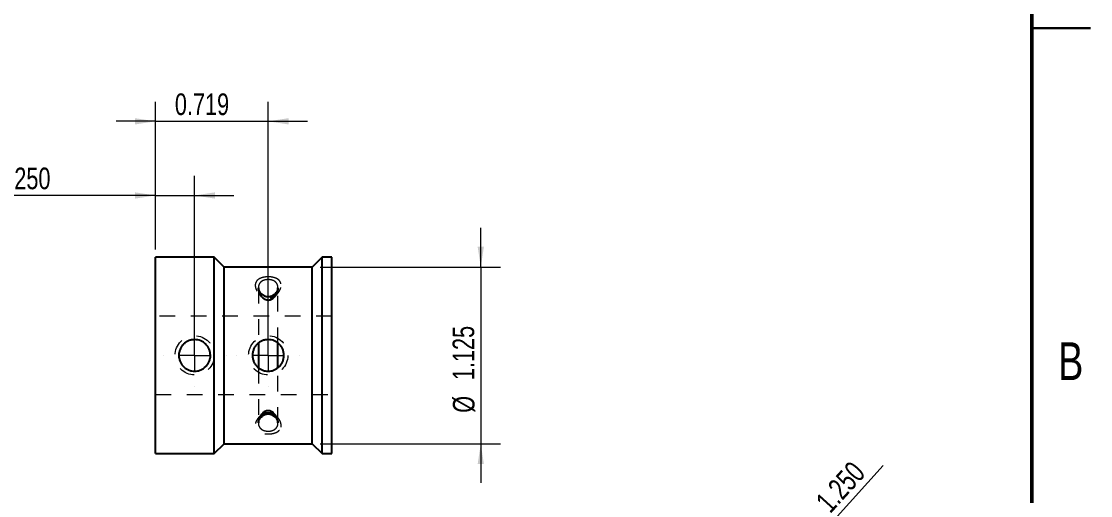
# Model space of a CAD drawing. Header units: inches. Extents: x 0 to 21.9, y 0.1 to 16.9.
# Drawn here: x 15.06 to 21.88, y 5.52 to 8.54 of the extents above; entities that cross this region are included whole.
import ezdxf

# ---------------------------------------------------------------- set-up
doc = ezdxf.new("R2010")
doc.units = ezdxf.units.IN
doc.header["$MEASUREMENT"] = 0
doc.linetypes.add('HIDDEN', pattern=[0.075, 0.05, -0.025])
doc.linetypes.add('PHANTOM', pattern=[0.5, 0.25, -0.05, 0.05, -0.05, 0.05, -0.05])
doc.layers.add('OBJECT', color=7, linetype='Continuous', lineweight=25)
doc.styles.add('SLDTEXTSTYLE0', font='TXT', dxfattribs={"width": 0.75})
doc.dimstyles.new('SLDDIMSTYLE14', dxfattribs={"dimtxt": 0.137795, "dimasz": 0.13, "dimexe": 0, "dimexo": 0.0625, "dimgap": 0.034449, "dimtad": 1, "dimdec": 3, "dimrnd": 1e-09, "dimzin": 4, "dimdsep": 46, "dimtxsty": 'SLDTEXTSTYLE0', "dimblk1": 'NONE', "dimsah": 1, "dimcen": 0, "dimadec": 0, "dimazin": 1, "dimtfac": 1, "dimtdec": 3, "dimtmove": 0, "dimatfit": 3, "dimldrblk": 'NONE', "dimfxl": 1, "dimfrac": 2, "dimtolj": 1, "dimtzin": 12, "dimarcsym": 0})
doc.dimstyles.new('SLDDIMSTYLE16', dxfattribs={"dimtxt": 0.137795, "dimasz": 0.13, "dimexe": 0, "dimexo": 0.0625, "dimgap": 0.034449, "dimtad": 1, "dimdec": 3, "dimrnd": 1e-09, "dimzin": 12, "dimdsep": 46, "dimtxsty": 'SLDTEXTSTYLE0', "dimsah": 1, "dimcen": 0.09, "dimadec": 0, "dimazin": 3, "dimtfac": 1, "dimtdec": 3, "dimtmove": 0, "dimatfit": 0, "dimfxl": 1, "dimfrac": 2, "dimtolj": 1, "dimtzin": 12, "dimarcsym": 0})
doc.dimstyles.new('SLDDIMSTYLE3', dxfattribs={"dimtxt": 0.137795, "dimasz": 0.13, "dimexe": 0, "dimexo": 0.0625, "dimgap": 0.034449, "dimtad": 1, "dimdec": 3, "dimrnd": 1e-09, "dimzin": 0, "dimdsep": 46, "dimtxsty": 'SLDTEXTSTYLE0', "dimsah": 1, "dimcen": 0.09, "dimadec": 0, "dimazin": 0, "dimtfac": 1, "dimtdec": 3, "dimtmove": 0, "dimatfit": 0, "dimfxl": 1, "dimfrac": 2, "dimtolj": 1, "dimtzin": 12, "dimarcsym": 0})
doc.dimstyles.new('SLDDIMSTYLE8', dxfattribs={"dimtxt": 0.137795, "dimasz": 0.13, "dimexe": 0, "dimexo": 0.0625, "dimgap": 0.034449, "dimtad": 1, "dimdec": 3, "dimrnd": 1e-09, "dimdsep": 46, "dimtxsty": 'SLDTEXTSTYLE0', "dimsah": 1, "dimcen": 0.09, "dimadec": 0, "dimazin": 2, "dimtfac": 1, "dimtdec": 3, "dimtmove": 0, "dimatfit": 0, "dimfxl": 1, "dimfrac": 2, "dimtolj": 1, "dimtzin": 12, "dimarcsym": 0})

# ---------------------------------------------------------------- blocks, each defined once
blk = doc.blocks.new('_D_37')
at = {"color": 7, "linetype": 'Continuous', "lineweight": 0}
for q in [(20.5536, 5.7132), (18.7986, 3.7794)]:
    blk.add_line((19.6387, 4.705), q, dxfattribs=at)
at = {"color": 7, "linetype": 'Continuous', "lineweight": 18}
blk.add_solid([(19.6387, 4.705), (19.7408, 4.7879), (19.7112, 4.8147)], dxfattribs=at)
at = {"color": 7, "linetype": 'Continuous', "lineweight": 18, "char_height": 0.1378, "attachment_point": 1, "rotation": 47.77483, "style": 'SLDTEXTSTYLE0'}
for s, insert in [('1.250', (20.1128, 5.4946)), ('%%c', (19.9747, 5.3393))]:
    blk.add_mtext(s, dxfattribs=dict(at, insert=insert))
blk = doc.blocks.new('_None')
blk = doc.blocks.new('_D_39')
at = {"color": 7, "linetype": 'Continuous', "lineweight": 0}
for p, q in [((17.988, 6.977), (17.988, 7.227)), ((16.9642, 6.977), (18.113, 6.977)), ((17.988, 6.977), (17.988, 5.852)), ((16.9642, 5.852), (18.113, 5.852)), ((17.988, 5.852), (17.988, 5.602))]:
    blk.add_line(p, q, dxfattribs=at)
at = {"color": 7, "linetype": 'Continuous', "lineweight": 18}
for points in [[(17.988, 6.977), (18.008, 7.107), (17.968, 7.107)], [(17.988, 5.852), (17.968, 5.722), (18.008, 5.722)]]:
    blk.add_solid(points, dxfattribs=at)
at = {"color": 7, "linetype": 'Continuous', "lineweight": 18, "char_height": 0.1378, "attachment_point": 1, "rotation": 90, "style": 'SLDTEXTSTYLE0'}
for s, insert in [('1.125', (17.8082, 6.2567)), ('%%c', (17.8103, 6.0489))]:
    blk.add_mtext(s, dxfattribs=dict(at, insert=insert))
blk = doc.blocks.new('_D_40')
at = {"color": 7, "linetype": 'Continuous', "lineweight": 0}
for p, q in [((15.9142, 7.0895), (15.9142, 7.5582)), ((16.1642, 6.4645), (16.1642, 7.5582)), ((15.9142, 7.4332), (14.8995, 7.4332)), ((15.9142, 7.4332), (16.1642, 7.4332)), ((16.1642, 7.4332), (16.4142, 7.4332))]:
    blk.add_line(p, q, dxfattribs=at)
at = {"color": 7, "linetype": 'Continuous', "lineweight": 18}
for points in [[(15.9142, 7.4332), (15.7842, 7.4532), (15.7842, 7.4132)], [(16.1642, 7.4332), (16.2942, 7.4132), (16.2942, 7.4532)]]:
    blk.add_solid(points, dxfattribs=at)
at = {"color": 7, "linetype": 'Continuous', "lineweight": 18, "insert": (14.8995, 7.6108), "char_height": 0.1378, "attachment_point": 1, "style": 'SLDTEXTSTYLE0'}
blk.add_mtext('0.250', dxfattribs=at)
blk = doc.blocks.new('_D_41')
at = {"color": 7, "linetype": 'Continuous', "lineweight": 0}
for p, q in [((15.9142, 7.0895), (15.9142, 8.0306)), ((16.633, 6.4645), (16.633, 8.0306)), ((15.9142, 7.9056), (15.6642, 7.9056)), ((15.9142, 7.9056), (16.633, 7.9056)), ((16.633, 7.9056), (16.883, 7.9056))]:
    blk.add_line(p, q, dxfattribs=at)
at = {"color": 7, "linetype": 'Continuous', "lineweight": 18}
for points in [[(15.9142, 7.9056), (15.7842, 7.9256), (15.7842, 7.8856)], [(16.633, 7.9056), (16.763, 7.8856), (16.763, 7.9256)]]:
    blk.add_solid(points, dxfattribs=at)
at = {"color": 7, "linetype": 'Continuous', "lineweight": 18, "insert": (16.0382, 8.0832), "char_height": 0.1378, "attachment_point": 1, "style": 'SLDTEXTSTYLE0'}
blk.add_mtext('0.719', dxfattribs=at)
blk = doc.blocks.new('SW_CENTERMARKSYMBOL_13')
at = {"color": 0, "linetype": 'Continuous', "lineweight": 18}
for p, q in [((0, 0.2), (0, 0.2005)), ((0, 0), (0, 0.1)), ((-0.2, 0), (-0.2005, 0)), ((0, 0), (-0.1, 0)), ((0, 0), (0, -0.1)), ((0, 0), (0.1, 0)), ((0.2, 0), (0.2005, 0)), ((0, -0.2), (0, -0.2005))]:
    blk.add_line(p, q, dxfattribs=at)
blk = doc.blocks.new('SW_CENTERMARKSYMBOL_14')
at = {"color": 0, "linetype": 'Continuous', "lineweight": 18}
for p, q in [((0, 0.2), (0, 0.2005)), ((0, 0), (0, 0.1)), ((-0.2, 0), (-0.2005, 0)), ((0, 0), (-0.1, 0)), ((0, 0), (0, -0.1)), ((0, 0), (0.1, 0)), ((0.2, 0), (0.2005, 0)), ((0, -0.2), (0, -0.2005))]:
    blk.add_line(p, q, dxfattribs=at)

msp = doc.modelspace()

# ---------------------------------------------------------------- linework, layer by layer
at = {"color": 7, "linetype": 'Continuous', "lineweight": 50}
msp.add_line((21.5, 16.5), (21.5, 0.5), dxfattribs=at)
at = {"color": 131, "linetype": 'Continuous', "lineweight": 25}
msp.add_line((21.49996, 8.5), (21.875, 8.5), dxfattribs=at)
at = {"color": 7, "linetype": 'Continuous', "lineweight": 25}
msp.add_line((21.875, 8.5), (21.49996, 8.5), dxfattribs=at)
at = {"color": 7, "linetype": 'HIDDEN', "lineweight": 18}
for p, q in [((16.57049, 6.84501), (16.57045, 6.49317)), ((16.69545, 6.49317), (16.69545, 6.84483)), ((17.0392, 6.66447), (15.9142, 6.66447)), ((16.57045, 6.33577), (16.57045, 5.98395)), ((16.69545, 5.98394), (16.69545, 6.33577)), ((15.9142, 6.16447), (17.0392, 6.16447))]:
    msp.add_line(p, q, dxfattribs=at)
at = {"color": 8, "linetype": 'PHANTOM', "lineweight": 18}
msp.add_line((16.69482, 5.97514), (16.69531, 5.98382), dxfattribs=at)
at = {"color": 7, "linetype": 'HIDDEN', "lineweight": 18}
for centre in [(16.1642, 6.41447), (16.63295, 6.41447)]:
    msp.add_circle(centre, 0.125, dxfattribs=at)
at = {"color": 8, "linetype": 'PHANTOM', "lineweight": 18}
for points, knots in [([(16.71461, 6.87), (16.71603, 6.8626), (16.71562, 6.85478), (16.71173, 6.83887), (16.70827, 6.83078), (16.69831, 6.81483), (16.69201, 6.80717), (16.67984, 6.79665), (16.67529, 6.79331), (16.66538, 6.7875), (16.65989, 6.78496), (16.64824, 6.78127), (16.64195, 6.78011), (16.62936, 6.77961), (16.62298, 6.78027), (16.61088, 6.78315), (16.60515, 6.78536), (16.5947, 6.79069), (16.58998, 6.79378), (16.58131, 6.80056), (16.57742, 6.8042), (16.57051, 6.8117), (16.56745, 6.81557), (16.56205, 6.82349), (16.55972, 6.82754), (16.55585, 6.83557), (16.55429, 6.83959), (16.55074, 6.8516), (16.5499, 6.85959), (16.55128, 6.87073), (16.55218, 6.87432), (16.55493, 6.88129), (16.55681, 6.88467), (16.56155, 6.89098), (16.56441, 6.89392), (16.57126, 6.89941), (16.57523, 6.90191), (16.58405, 6.90629), (16.58895, 6.9082), (16.59977, 6.9114), (16.60547, 6.91262), (16.61747, 6.91437), (16.62384, 6.91488), (16.63642, 6.91511), (16.6428, 6.91484), (16.65516, 6.91352), (16.66106, 6.9125), (16.67232, 6.90972), (16.67754, 6.90799), (16.687, 6.90392), (16.6913, 6.90155), (16.69873, 6.89636), (16.70192, 6.89351), (16.70729, 6.88736), (16.70943, 6.88412), (16.71273, 6.8773), (16.71391, 6.87369), (16.71461, 6.87)], [0, 0, 0, 0, 0.0625, 0.0625, 0.125, 0.125, 0.1875, 0.1875, 0.21875, 0.21875, 0.25, 0.25, 0.28125, 0.28125, 0.3125, 0.3125, 0.34375, 0.34375, 0.375, 0.375, 0.40625, 0.40625, 0.4375, 0.4375, 0.46875, 0.46875, 0.5, 0.5, 0.5625, 0.5625, 0.59375, 0.59375, 0.625, 0.625, 0.65625, 0.65625, 0.6875, 0.6875, 0.71875, 0.71875, 0.75, 0.75, 0.78125, 0.78125, 0.8125, 0.8125, 0.84375, 0.84375, 0.875, 0.875, 0.90625, 0.90625, 0.9375, 0.9375, 0.96875, 0.96875, 1, 1, 1, 1]), ([(16.69489, 6.84491), (16.69503, 6.84791), (16.69524, 6.85245), (16.69365, 6.85994), (16.69109, 6.86753), (16.68529, 6.87698), (16.67739, 6.88442), (16.6682, 6.88979), (16.66022, 6.89309), (16.6515, 6.89546), (16.64226, 6.89692), (16.63263, 6.89738), (16.62256, 6.89683), (16.61251, 6.89508), (16.60235, 6.89196), (16.59301, 6.88734), (16.58487, 6.88122), (16.57861, 6.874), (16.57368, 6.86498), (16.57079, 6.85527), (16.57073, 6.84803), (16.57071, 6.845)], [0, 0, 0, 0, 0.0548279, 0.0829088, 0.1451858, 0.2073957, 0.2893878, 0.3327633, 0.3761091, 0.4175961, 0.4590652, 0.5015029, 0.543941, 0.5912929, 0.6386772, 0.6946096, 0.7506231, 0.8083126, 0.8660655, 0.9439798, 1, 1, 1, 1]), ([(16.71461, 5.95894), (16.7132, 5.95154), (16.70998, 5.94468), (16.70204, 5.93555), (16.69883, 5.93267), (16.69149, 5.92751), (16.68734, 5.92519), (16.67795, 5.9211), (16.67271, 5.91934), (16.66168, 5.91656), (16.65574, 5.9155), (16.64341, 5.91414), (16.63716, 5.91385), (16.62452, 5.91402), (16.6182, 5.9145), (16.60616, 5.91619), (16.60029, 5.91742), (16.58953, 5.92054), (16.58455, 5.92243), (16.57555, 5.92683), (16.57161, 5.9293), (16.5647, 5.93474), (16.56176, 5.93773), (16.55457, 5.94716), (16.55181, 5.95425), (16.54989, 5.96916), (16.5507, 5.97709), (16.55534, 5.99304), (16.55924, 6.00125), (16.56721, 6.01305), (16.57023, 6.01691), (16.57711, 6.02443), (16.58101, 6.02811), (16.58961, 6.0349), (16.59431, 6.03802), (16.60482, 6.04344), (16.61043, 6.04564), (16.62253, 6.04861), (16.62887, 6.04931), (16.64163, 6.04888), (16.64789, 6.04774), (16.65963, 6.04409), (16.66511, 6.04157), (16.67504, 6.03579), (16.67961, 6.03246), (16.68777, 6.02545), (16.6914, 6.02176), (16.69791, 6.0141), (16.7008, 6.01012), (16.70826, 5.99817), (16.71171, 5.99014), (16.71564, 5.9741), (16.71603, 5.96634), (16.71461, 5.95894)], [0, 0, 0, 0, 0.0625, 0.0625, 0.09375, 0.09375, 0.125, 0.125, 0.15625, 0.15625, 0.1875, 0.1875, 0.21875, 0.21875, 0.25, 0.25, 0.28125, 0.28125, 0.3125, 0.3125, 0.34375, 0.34375, 0.375, 0.375, 0.4375, 0.4375, 0.5, 0.5, 0.5625, 0.5625, 0.59375, 0.59375, 0.625, 0.625, 0.65625, 0.65625, 0.6875, 0.6875, 0.71875, 0.71875, 0.75, 0.75, 0.78125, 0.78125, 0.8125, 0.8125, 0.84375, 0.84375, 0.875, 0.875, 0.9375, 0.9375, 1, 1, 1, 1]), ([(16.5706, 5.98409), (16.57063, 5.98144), (16.5707, 5.9754), (16.57273, 5.96692), (16.5763, 5.95873), (16.58103, 5.95189), (16.58697, 5.94603), (16.59372, 5.94128), (16.60143, 5.93746), (16.60975, 5.9346), (16.61872, 5.93267), (16.6282, 5.93166), (16.63798, 5.93169), (16.64762, 5.93272), (16.65665, 5.93475), (16.66312, 5.93701), (16.67015, 5.94018), (16.67734, 5.94459), (16.68489, 5.9517), (16.69032, 5.95993), (16.69347, 5.96787), (16.69444, 5.9731), (16.69482, 5.97514)], [0, 0, 0, 0, 0.0517484, 0.1181908, 0.1745731, 0.230913, 0.2801305, 0.3293101, 0.3744143, 0.4194896, 0.4632616, 0.5070185, 0.5526529, 0.5982938, 0.6425006, 0.6867306, 0.702856, 0.7657202, 0.8286883, 0.8935433, 0.9584694, 1, 1, 1, 1])]:
    msp.add_open_spline(points, degree=3, knots=knots, dxfattribs=at)
at = {"layer": 'OBJECT'}
for p, q in [((16.2892, 7.03947), (15.9142, 7.03947)), ((15.9142, 5.78947), (15.9142, 7.03947)), ((16.3517, 6.97697), (16.2892, 7.03947)), ((16.2892, 5.78947), (16.2892, 7.03947)), ((16.9767, 7.03947), (16.9142, 6.97697)), ((17.0392, 7.03947), (16.9767, 7.03947)), ((16.9767, 5.78947), (16.9767, 7.03947)), ((17.0392, 5.78947), (17.0392, 7.03947)), ((16.9142, 6.97697), (16.3517, 6.97697)), ((16.3517, 5.85197), (16.3517, 6.97697)), ((16.9142, 5.85197), (16.9142, 6.97697)), ((16.57045, 6.49317), (16.57045, 6.33577)), ((16.69545, 6.33577), (16.69545, 6.49317)), ((16.2892, 5.78947), (16.3517, 5.85197)), ((16.3517, 5.85197), (16.9142, 5.85197)), ((16.9142, 5.85197), (16.9767, 5.78947)), ((15.9142, 5.78947), (16.2892, 5.78947)), ((16.9767, 5.78947), (17.0392, 5.78947))]:
    msp.add_line(p, q, dxfattribs=at)
for points, knots in [([(16.69547, 6.84496), (16.69542, 6.84341), (16.69531, 6.84009), (16.6939, 6.83423), (16.69139, 6.82771), (16.68775, 6.82089), (16.68323, 6.81413), (16.67805, 6.80792), (16.67238, 6.80247), (16.66635, 6.79782), (16.65975, 6.79381), (16.65301, 6.79067), (16.64613, 6.78843), (16.63944, 6.78714), (16.63263, 6.78669), (16.626, 6.78715), (16.61955, 6.78848), (16.61311, 6.79063), (16.60666, 6.79362), (16.60028, 6.7975), (16.59403, 6.80222), (16.58821, 6.80765), (16.58297, 6.81371), (16.57846, 6.82025), (16.57495, 6.82683), (16.57237, 6.83327), (16.57091, 6.83907), (16.57033, 6.84302), (16.57047, 6.8448), (16.57049, 6.84501)], [0, 0, 0, 0, 0.0426699, 0.0917065, 0.1392702, 0.1866988, 0.2334008, 0.2771625, 0.3168549, 0.3529643, 0.3862992, 0.421395, 0.4479513, 0.4754392, 0.5016822, 0.5266788, 0.5521454, 0.5796223, 0.6101145, 0.6435327, 0.6805499, 0.7205691, 0.7632475, 0.808688, 0.8565561, 0.9007148, 0.9468069, 0.9937024, 1, 1, 1, 1]), ([(16.57071, 6.845), (16.57063, 6.84383), (16.57038, 6.84012), (16.57155, 6.83206), (16.57415, 6.82093), (16.57929, 6.80838), (16.58621, 6.79627), (16.59415, 6.78621), (16.60265, 6.77825), (16.61198, 6.77184), (16.62325, 6.7673), (16.6332, 6.76656), (16.64077, 6.76744), (16.64686, 6.76902), (16.65433, 6.7723), (16.66154, 6.77697), (16.67057, 6.78482), (16.67971, 6.796), (16.68748, 6.80994), (16.6925, 6.82366), (16.69534, 6.83536), (16.69502, 6.84226), (16.69489, 6.84491)], [0, 0, 0, 0, 0.0195623, 0.06173572, 0.12900964, 0.19628299, 0.26064159, 0.32490632, 0.36796085, 0.41091103, 0.46598718, 0.51133525, 0.52514366, 0.55519532, 0.58530755, 0.62336783, 0.66150209, 0.73839012, 0.815481, 0.88575128, 0.95601525, 1, 1, 1, 1]), ([(16.1642, 6.31397), (16.15755, 6.31397), (16.15101, 6.31462), (16.13816, 6.31718), (16.13177, 6.31912), (16.1196, 6.32417), (16.11383, 6.32725), (16.10292, 6.33455), (16.09776, 6.33878), (16.0885, 6.34804), (16.08435, 6.35309), (16.077, 6.36407), (16.07389, 6.36991), (16.06887, 6.382), (16.06693, 6.38834), (16.06435, 6.40132), (16.06371, 6.40785), (16.0637, 6.42098), (16.06435, 6.42765), (16.06692, 6.44055), (16.06882, 6.44682), (16.07387, 6.459), (16.07701, 6.46487), (16.08428, 6.47574), (16.08844, 6.48083), (16.0978, 6.49019), (16.10286, 6.49434), (16.11373, 6.50162), (16.11961, 6.50477), (16.13177, 6.50982), (16.13803, 6.51172), (16.15093, 6.51431), (16.1576, 6.51497), (16.17729, 6.51497), (16.19054, 6.51234), (16.20869, 6.50483), (16.21455, 6.5017), (16.22551, 6.49438), (16.23056, 6.49023), (16.23984, 6.48097), (16.24408, 6.47581), (16.25137, 6.46492), (16.25446, 6.45915), (16.25953, 6.44698), (16.26147, 6.4406), (16.26404, 6.42775), (16.2647, 6.42119), (16.26471, 6.40791), (16.26406, 6.40137), (16.26151, 6.38851), (16.25958, 6.38211), (16.25455, 6.36995), (16.25146, 6.36418), (16.24417, 6.35324), (16.23994, 6.34809), (16.22608, 6.3342), (16.21489, 6.3267), (16.19676, 6.31916), (16.19041, 6.31722), (16.17743, 6.31462), (16.17085, 6.31397), (16.1642, 6.31397)], [0, 0, 0, 0, 0.03125, 0.03125, 0.0625, 0.0625, 0.09375, 0.09375, 0.125, 0.125, 0.15625, 0.15625, 0.1875, 0.1875, 0.21875, 0.21875, 0.25, 0.25, 0.28125, 0.28125, 0.3125, 0.3125, 0.34375, 0.34375, 0.375, 0.375, 0.40625, 0.40625, 0.4375, 0.4375, 0.46875, 0.46875, 0.5, 0.5, 0.5625, 0.5625, 0.59375, 0.59375, 0.625, 0.625, 0.65625, 0.65625, 0.6875, 0.6875, 0.71875, 0.71875, 0.75, 0.75, 0.78125, 0.78125, 0.8125, 0.8125, 0.84375, 0.84375, 0.875, 0.875, 0.9375, 0.9375, 0.96875, 0.96875, 1, 1, 1, 1]), ([(16.63295, 6.31397), (16.6263, 6.31397), (16.61976, 6.31462), (16.6069, 6.31718), (16.60051, 6.31912), (16.58834, 6.32417), (16.58258, 6.32726), (16.57166, 6.33455), (16.56651, 6.33879), (16.55726, 6.34804), (16.5531, 6.35309), (16.54575, 6.36407), (16.54264, 6.3699), (16.53762, 6.38199), (16.53569, 6.38833), (16.5331, 6.40131), (16.53246, 6.40784), (16.53245, 6.42098), (16.53311, 6.42765), (16.53567, 6.44055), (16.53758, 6.44682), (16.54262, 6.45901), (16.54576, 6.46487), (16.55303, 6.47575), (16.5572, 6.48084), (16.56655, 6.49019), (16.57161, 6.49434), (16.58248, 6.50162), (16.58836, 6.50477), (16.60051, 6.50981), (16.60677, 6.51172), (16.61968, 6.51431), (16.62635, 6.51497), (16.64604, 6.51497), (16.65929, 6.51234), (16.67744, 6.50482), (16.68331, 6.50169), (16.69426, 6.49437), (16.69932, 6.49023), (16.70859, 6.48097), (16.71283, 6.47581), (16.72012, 6.46492), (16.72321, 6.45916), (16.72828, 6.44698), (16.73022, 6.44061), (16.73279, 6.42776), (16.73345, 6.42118), (16.73346, 6.40791), (16.73281, 6.40137), (16.73026, 6.3885), (16.72832, 6.38209), (16.72329, 6.36994), (16.72021, 6.36417), (16.71291, 6.35323), (16.70869, 6.34808), (16.69483, 6.33421), (16.68365, 6.32671), (16.66552, 6.31917), (16.65916, 6.31722), (16.64618, 6.31462), (16.63961, 6.31397), (16.63295, 6.31397)], [0, 0, 0, 0, 0.03125, 0.03125, 0.0625, 0.0625, 0.09375, 0.09375, 0.125, 0.125, 0.15625, 0.15625, 0.1875, 0.1875, 0.21875, 0.21875, 0.25, 0.25, 0.28125, 0.28125, 0.3125, 0.3125, 0.34375, 0.34375, 0.375, 0.375, 0.40625, 0.40625, 0.4375, 0.4375, 0.46875, 0.46875, 0.5, 0.5, 0.5625, 0.5625, 0.59375, 0.59375, 0.625, 0.625, 0.65625, 0.65625, 0.6875, 0.6875, 0.71875, 0.71875, 0.75, 0.75, 0.78125, 0.78125, 0.8125, 0.8125, 0.84375, 0.84375, 0.875, 0.875, 0.9375, 0.9375, 0.96875, 0.96875, 1, 1, 1, 1]), ([(16.69531, 5.98382), (16.69536, 5.98449), (16.69565, 5.98872), (16.69418, 5.99837), (16.69031, 6.01267), (16.68352, 6.02653), (16.67568, 6.03803), (16.66819, 6.04633), (16.66013, 6.05303), (16.65264, 6.05752), (16.64525, 6.06042), (16.63685, 6.06231), (16.62891, 6.0622), (16.621, 6.0605), (16.61458, 6.05812), (16.60691, 6.0538), (16.59952, 6.04799), (16.59091, 6.03902), (16.58265, 6.02721), (16.57594, 6.01316), (16.57193, 5.99946), (16.57028, 5.98981), (16.57056, 5.98483), (16.5706, 5.98409)], [0, 0, 0, 0, 0.01116873, 0.0705192, 0.1540131, 0.23747743, 0.29125435, 0.34495868, 0.38482546, 0.42459305, 0.45220138, 0.47976687, 0.52588021, 0.54277463, 0.57507689, 0.60745246, 0.65057915, 0.69378515, 0.7702496, 0.84683305, 0.91722266, 0.98759187, 1, 1, 1, 1]), ([(16.5706, 5.98409), (16.57056, 5.98521), (16.57055, 5.98812), (16.5717, 5.99355), (16.57399, 6.00008), (16.57742, 6.00685), (16.58195, 6.01371), (16.58734, 6.02028), (16.59325, 6.0261), (16.5994, 6.03098), (16.60569, 6.03492), (16.61206, 6.03797), (16.61836, 6.04013), (16.6246, 6.04157), (16.63088, 6.04206), (16.63736, 6.04172), (16.64399, 6.04058), (16.65085, 6.0386), (16.65772, 6.03577), (16.66434, 6.03216), (16.67027, 6.02798), (16.67617, 6.02271), (16.68168, 6.01679), (16.6865, 6.01026), (16.69027, 6.00368), (16.69291, 5.99756), (16.69394, 5.9938), (16.69439, 5.99215)], [0, 0, 0, 0, 0.0341088, 0.08782086, 0.14010366, 0.19175772, 0.24289379, 0.29315078, 0.33810306, 0.3786264, 0.41482759, 0.4473852, 0.47735441, 0.50337194, 0.5298175, 0.55580244, 0.58402549, 0.61506277, 0.64894313, 0.68506062, 0.72214889, 0.76052898, 0.81040378, 0.85811573, 0.90790485, 0.95964383, 1, 1, 1, 1]), ([(16.69439, 5.99215), (16.69461, 5.99116), (16.69524, 5.98823), (16.6956, 5.98541), (16.69547, 5.98385), (16.69546, 5.98382)], [0, 0, 0, 0, 0.33436473, 0.98550855, 1, 1, 1, 1])]:
    msp.add_open_spline(points, degree=3, knots=knots, dxfattribs=at)

# ---------------------------------------------------------------- block references
at = {"color": 7, "linetype": 'Continuous', "lineweight": 0}
for name, p in [('SW_CENTERMARKSYMBOL_14', (16.1642, 6.41447)), ('SW_CENTERMARKSYMBOL_13', (16.63295, 6.41447))]:
    msp.add_blockref(name, p, dxfattribs=at)

# ---------------------------------------------------------------- texts
at = {"color": 7, "linetype": 'Continuous', "lineweight": 0, "insert": (21.74817, 6.49759), "char_height": 0.24, "attachment_point": 2, "style": 'SLDTEXTSTYLE0'}
msp.add_mtext('B', dxfattribs=at)

# ---------------------------------------------------------------- dimensions: what is measured, and where the dimension line sits
at = {"color": 7, "linetype": 'Continuous', "lineweight": 18}
for base, p2, dimstyle, picture, middle in [((16.63295, 7.90561), (16.63295, 6.41447), 'SLDDIMSTYLE8', '_D_41', (16.26727, 7.90561)), ((16.1642, 7.43317), (16.1642, 6.41447), 'SLDDIMSTYLE3', '_D_40', (15.1286, 7.43317))]:
    dim = msp.add_linear_dim(base=base, p1=(15.9142, 7.03947), p2=p2, dimstyle=dimstyle, dxfattribs=at)
    dim.commit()
    dim.dimension.update_dxf_attribs({"geometry": picture, "text_midpoint": middle, "dimtype": 160})
dim = msp.add_linear_dim(base=(17.98795, 5.85197), p1=(16.9142, 6.97697), p2=(16.9142, 5.85197), angle=90, text='%%c<>', dimstyle='SLDDIMSTYLE16', dxfattribs=at)
dim.commit()
dim.dimension.update_dxf_attribs({"geometry": '_D_39', "text_midpoint": (17.98795, 6.38193), "dimtype": 160})
dim = msp.add_diameter_dim_2p(p1=(18.7986, 3.77939), p2=(19.63865, 4.70503), dimstyle='SLDDIMSTYLE14', dxfattribs=at)
dim.commit()
dim.dimension.update_dxf_attribs({"geometry": '_D_37', "text_midpoint": (20.33232, 5.46936), "dimtype": 163})

doc.saveas('drawing.dxf')
